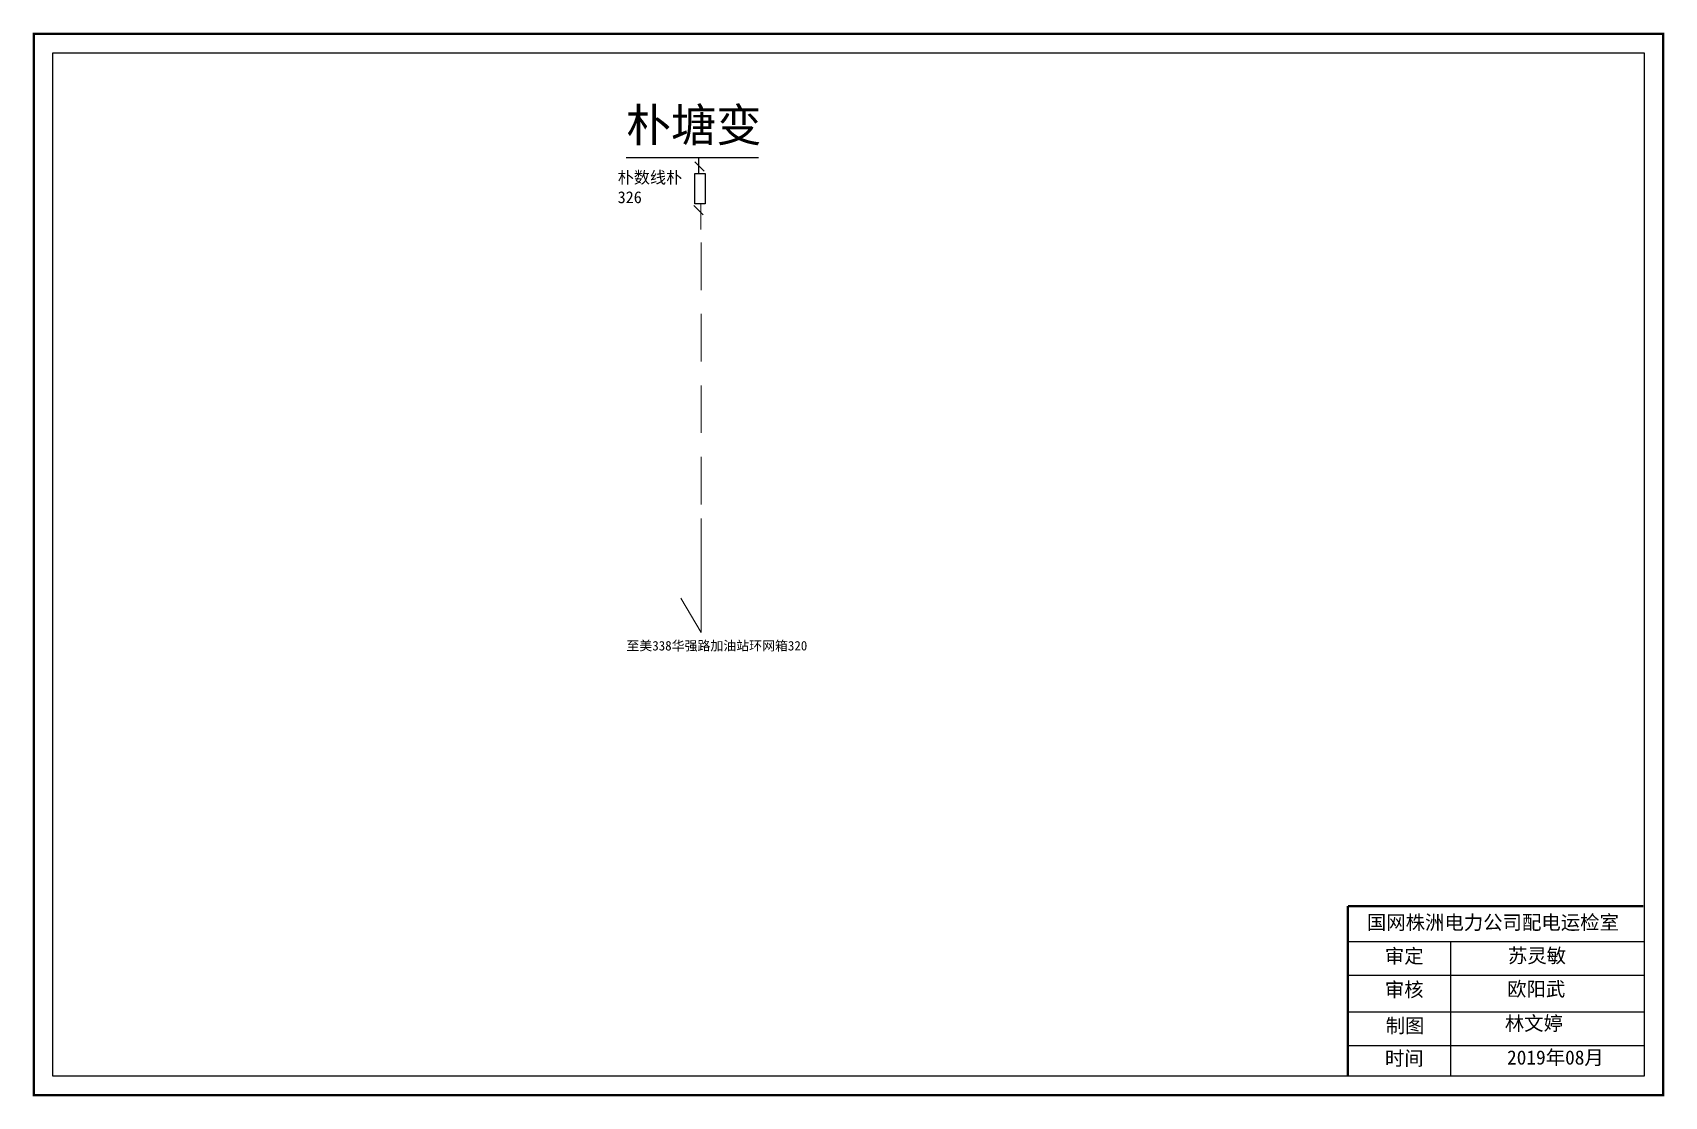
# Model space of a CAD drawing. Extents: x 0 to 344, y 0 to 224.
import ezdxf

# ---------------------------------------------------------------- set-up
doc = ezdxf.new("R2010")
doc.units = 0
doc.header["$LTSCALE"] = 0.774411
doc.linetypes.add('ACAD_ISO02W100', pattern=[15, 12, -3])
doc.linetypes.add('DASHED2', pattern=[9.525, 6.35, -3.175])
doc.layers.get('0').update_dxf_attribs({"linetype": 'CONTINUOUS'})
doc.styles.add('KaiTi_txtstyle_3.00_0_0', font='simkai.ttf', dxfattribs={"height": 3})
doc.styles.add('SimSun_txtstyle_2.50_0_0', font='simsun.ttc', dxfattribs={"height": 2.5})
doc.styles.add('SimSun_txtstyle_200.00_0_0200', font='', dxfattribs={"height": 200})
doc.styles.add('字体', font='simkai.ttf', dxfattribs={"height": 2.5})
doc.styles.get('SimSun_txtstyle_200.00_0_0200').set_extended_font_data('SimSun')

msp = doc.modelspace()

# ---------------------------------------------------------------- linework, layer by layer
at = {"linetype": 'Continuous'}
for p, q in [((152.98, 197.76), (125, 197.75)), ((141.5, 194.96), (139.52, 196.93)), ((141.28, 185.72), (139.3, 187.7)), ((277.39, 32.36), (339.76, 32.36)), ((299.04, 32.36), (299.04, 4.03)), ((277.39, 25.26), (339.76, 25.26)), ((277.39, 17.51), (339.76, 17.51)), ((277.39, 10.41), (339.76, 10.41))]:
    msp.add_line(p, q, dxfattribs=at)
at = {"linetype": 'ACAD_ISO02W100'}
for p, q in [((140.36, 194.46), (140.35, 197.85)), ((139.48, 188.06), (139.48, 194.46)), ((139.48, 194.46), (141.69, 194.46)), ((141.69, 194.46), (141.69, 188.06)), ((141.69, 188.06), (139.48, 188.06))]:
    msp.add_line(p, q, dxfattribs=at)
at = {"color": 7, "linetype": 'Continuous', "lineweight": 0, "ltscale": 1.081515}
msp.add_line((140.8, 188.06), (140.8, 182.65), dxfattribs=at)
at = {"color": 7, "linetype": 'DASHED2', "lineweight": 0, "ltscale": 2.044614}
msp.add_line((140.83, 179.91), (140.83, 121.67), dxfattribs=at)
at = {"color": 20, "linetype": 'Continuous', "lineweight": 0, "ltscale": 1.135897, "true_color": 0xef4810}
for p, q in [((140.83, 121.67), (140.83, 97.6)), ((140.83, 97.6), (136.55, 104.81))]:
    msp.add_line(p, q, dxfattribs=at)
at = {"linetype": 'Continuous', "const_width": 0.5}
msp.add_lwpolyline([(-0.04, 223.92), (343.93, 223.92), (343.93, -0.04), (-0.04, -0.04)], close=True, dxfattribs=at)
at = {"linetype": 'Continuous'}
msp.add_lwpolyline([(4, 219.88), (339.89, 219.88), (339.89, 4), (4, 4)], close=True, dxfattribs=at)
at = {"color": 0, "linetype": 'Continuous', "const_width": 0.5}
msp.add_lwpolyline([(277.35, 39.87), (277.35, 4.14)], dxfattribs=at)
at = {"linetype": 'Continuous', "const_width": 0.5}
msp.add_lwpolyline([(277.39, 39.87), (339.76, 39.87)], dxfattribs=at)

# ---------------------------------------------------------------- texts
at = {"linetype": 'Continuous', "style": '字体'}
msp.add_text('朴塘变', height=7, dxfattribs=at).set_placement((124.94, 201.19))
at = {"color": 7, "linetype": 'Continuous', "insert": (123.21, 194.86), "char_height": 2.5, "width": 14.3878, "attachment_point": 1, "style": 'SimSun_txtstyle_2.50_0_0'}
msp.add_mtext('朴数线朴326', dxfattribs=at)
at = {"color": 7, "linetype": 'Continuous', "lineweight": 0, "ltscale": 2.319217, "insert": (125.07, 95.8), "char_height": 2, "attachment_point": 1, "style": 'SimSun_txtstyle_200.00_0_0200'}
msp.add_mtext('至美338华强路加油站环网箱320', dxfattribs=at)
at = {"linetype": 'Continuous', "char_height": 3, "attachment_point": 1}
for s, insert, width, style in [('国网株洲电力公司配电运检室', (281.39, 37.92), 82.0179, '字体'), ('审定', (285.18, 30.81), 23.4615, '字体'), ('苏灵敏', (311.16, 30.9), 23.4615, '字体'), ('审核', (285.18, 23.74), 23.4615, '字体'), ('欧阳武', (310.99, 23.87), 33.0539, '字体'), ('制图', (285.34, 16.12), 23.4615, '字体'), ('林文婷', (310.5, 16.61), 36.8737, 'KaiTi_txtstyle_3.00_0_0'), ('时间', (285.18, 9.24), 23.4615, '字体'), ('2019年08月', (310.97, 9.41), 23.4615, 'KaiTi_txtstyle_3.00_0_0')]:
    msp.add_mtext(s, dxfattribs=dict(at, insert=insert, width=width, style=style))

doc.saveas('drawing.dxf')
